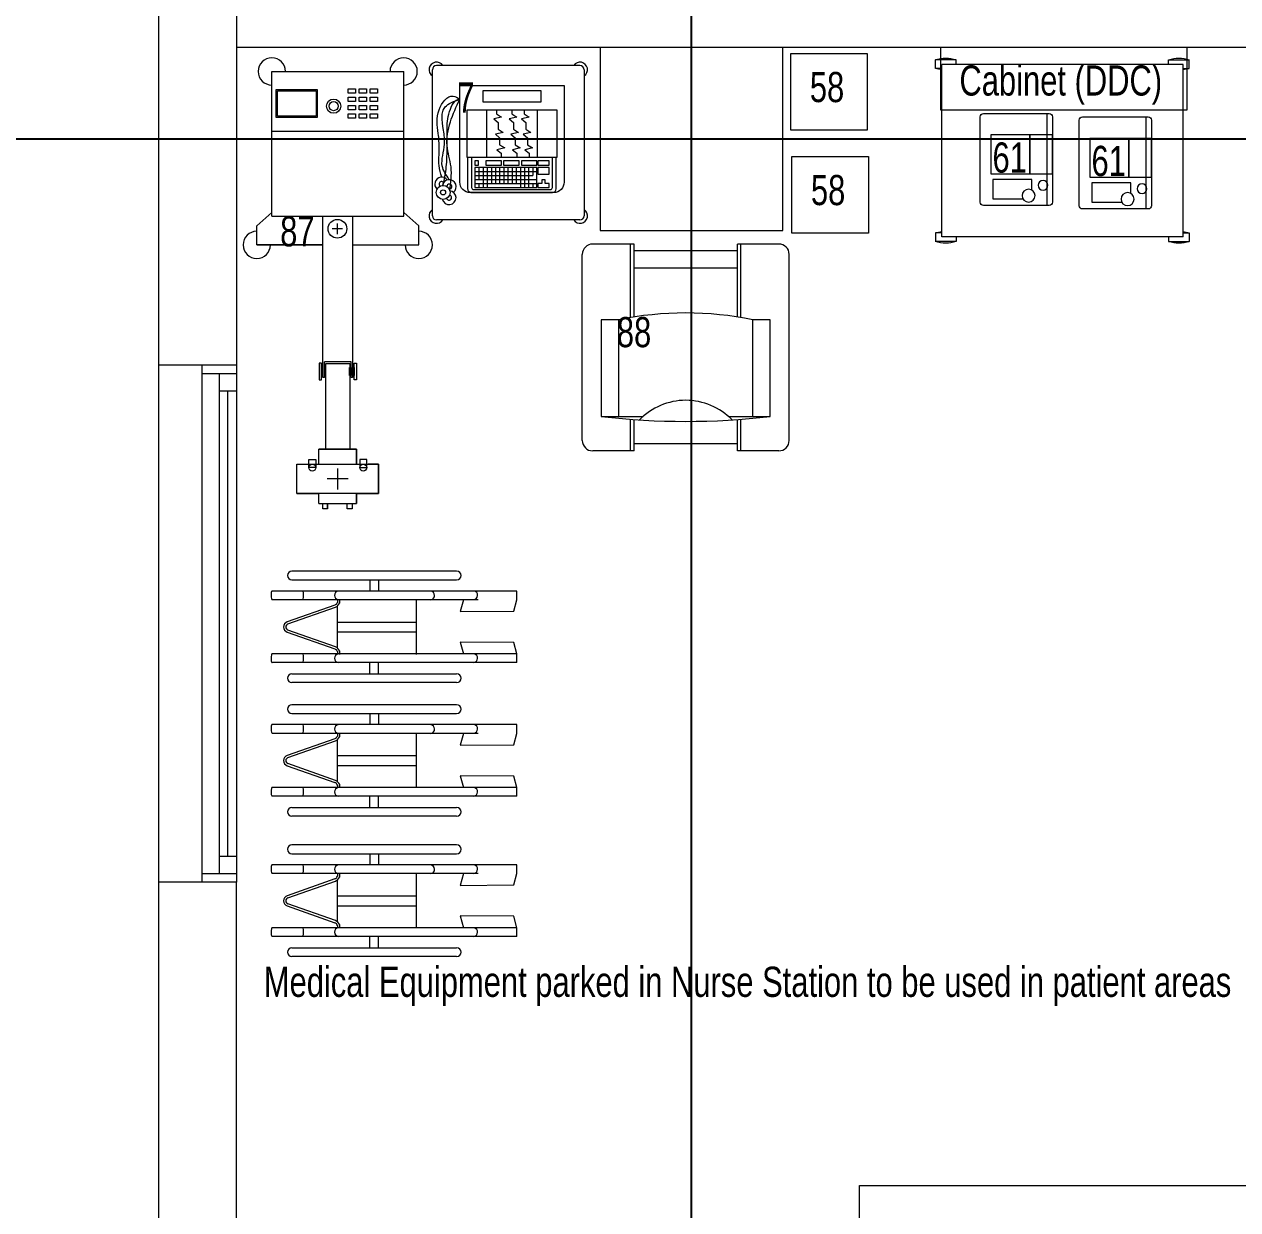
# Model space of a CAD drawing. Header units: metres. Extents: x -18745 to 220762, y -1579758 to -1356048.
# Drawn here: x 98680 to 102200, y -1407393 to -1403955 of the extents above; entities that cross this region are included whole.
import ezdxf

# ---------------------------------------------------------------- set-up
doc = ezdxf.new("R2010")
doc.units = ezdxf.units.M
doc.layers.get('0').update_dxf_attribs({"lineweight": 0})
for name, color, linetype, lineweight in [('A-100 - Copy$0$Aluminum', 8, 'Continuous', 0), ('A-100 - Copy$0$Medical Equipment and Furniture', 8, 'Continuous', 0), ('A-100 - Copy$0$Medical Equipment and Furniture1', 8, 'Continuous', 5), ('A-100 - Copy$0$Proj', 8, 'Continuous', 0), ('A-100 - Copy$0$Structure', 8, 'Continuous', 9), ('A-100 - Copy$0$Walls', 8, 'Continuous', 0)]:
    doc.layers.add(name, color=color, linetype=linetype, lineweight=lineweight)
doc.layers.add('A-100 - Copy$0$axes', color=8, linetype='Continuous')
doc.styles.add('A-100 - Copy$0$X3G_ENTITY_257CFD', font='swisscl.ttf', dxfattribs={"height": 200})

# ---------------------------------------------------------------- blocks, each defined once
blk = doc.blocks.new('A-100 - Copy$0$HF14449A-P')
at = {"layer": 'A-100 - Copy$0$Medical Equipment and Furniture1'}
for p, q in [((-0.2243775059751556, 0.05773703739666303), (-0.7026048648095866, 0.05773703739666303)), ((-0.05000000000001137, 0), (-0.7602007859651394, 0)), ((-0.7026048648095866, 0.03233703739661564), (-0.2243775059751556, 0.03233703739658722)), ((-0.4762358073185737, 0.0320502986128588), (-0.4762358073185737, -0.000295013887210871)), ((-0.4508358073185263, 0.0320502986128588), (-0.4508358073185263, -0.000295013887210871)), ((-0.05000000000001137, -0.02546865540998056), (-0.05000000000001137, 0)), ((-0.1618031039336074, -0.02540000000007581), (-0.7597345173729764, -0.02540000000004738)), ((-0.5699330887511564, -0.02494900483054607), (-0.5699330887511564, -0.03324462882810053)), ((-0.5635830887511588, -0.03462026651601491), (-0.5635830887511588, -0.02510498611283651)), ((-0.3406452755967848, -0.1836926569049808), (-0.3406452755967848, -0.02510498611283651)), ((-0.2045311156582557, -0.02540000000007581), (-0.2137922712057048, -0.05952686438314458)), ((-0.05894155976091042, -0.05841782636048265), (-0.05000000000001137, -0.02546865540998056)), ((-0.5779570220005894, -0.04094671940021044), (-0.7158036141727848, -0.08957812533429887)), ((-0.7136895064055011, -0.095565867188526), (-0.575967181945714, -0.04700435971062689)), ((-0.5708452755975486, -0.04404870821082341), (-0.5708452755975486, -0.1647392152101759)), ((-0.2137922712057048, -0.05952686438314458), (-0.05894155976091042, -0.05841782636048265)), ((-0.5708452755975486, -0.0899348521898844), (-0.3406452755967848, -0.0899348521898844)), ((-0.7158036141727848, -0.119209798086672), (-0.5779570220005894, -0.1678412040207888)), ((-0.575967181945714, -0.1617835637103724), (-0.7136895064055011, -0.1132220562324733)), ((-0.5708452755975486, -0.1188530712311149), (-0.3406452755967848, -0.1188530712311149)), ((-0.5699330887511564, -0.1755432945928987), (-0.5699330887511564, -0.1836926569049808)), ((-0.5635830887511588, -0.1836926569049808), (-0.5635830887511588, -0.1741676569049559)), ((-0.05894155976091042, -0.1493492852977454), (-0.2137922712057048, -0.1482402472750834)), ((-0.2137922712057048, -0.1482402472750834), (-0.2045312076090795, -0.1823667728243379)), ((-0.04990334317733414, -0.1826546314860309), (-0.05894155976091042, -0.1493492852977454)), ((-0.05000000000001137, -0.1826621255453631), (-0.7602007859651394, -0.1826621255453915)), ((-0.05000000000001137, -0.207767111658228), (-0.7592690704582878, -0.207767111658228)), ((-0.4762358073185737, -0.2401124241582977), (-0.4762358073185737, -0.207767111658228)), ((-0.4508358073185263, -0.2401124241582977), (-0.4508358073185263, -0.207767111658228)), ((-0.05000000000001137, -0.207767111658228), (-0.05000000000001137, -0.1826621255453631)), ((-0.7026048648095866, -0.2403991629420545), (-0.2243775059751556, -0.2403991629420545)), ((-0.2243775059751556, -0.2657991629421019), (-0.7026048648095866, -0.2657991629421019))]:
    blk.add_line(p, q, dxfattribs=at)
for centre, radius, start, end in [((-0.7026048648095866, 0.04503703739663933), 0.01270000000002967, 90, 180), ((-0.7026048648095866, 0.04503703739663933), 0.01270000000002961, 180, 270), ((-0.2243775059751556, 0.04503703739663933), 0.0127000000000296, 0, 90), ((-0.2243775059751556, 0.04503703739663933), 0.01270000000002961, 270, 0), ((-0.5660795082394543, -0.01284776864409309), 0.01270000000002961, 98.7332703848398, 261.2511914792194), ((-0.5847926271256938, -0.02579482133603506), 0.01662244002466088, 294.2819703179919, 333.3731708131584), ((-0.5847926271256938, -0.02579482133603506), 0.02297244002467565, 292.5925545036964, 337.4074454963045), ((-0.3010227585552911, -0.01288636813251287), 0.01270000000002962, 279.8277505499593, 82.5001557399116), ((-0.7105766807991927, -0.1043939617104854), 0.01571081920264343, 109.4325194380777, 250.5674805619223), ((-0.7105766807991927, -0.1043939617104854), 0.009360819202628655, 109.4228781946361, 250.5771218053669), ((-0.5847926271256938, -0.1829931020849358), 0.01662244002466079, 26.62682918684159, 65.7180296820081), ((-0.5847926271256938, -0.1829931020849358), 0.02297244002467567, 22.59255450369546, 67.40744549630367), ((-0.5660795082394543, -0.1952143569013458), 0.01270000000002957, 98.74880852078064, 261.2667296151602), ((-0.7026048648095866, -0.2530991629420782), 0.01270000000002958, 90, 180), ((-0.2243775059751556, -0.2530991629420782), 0.01270000000002959, 0, 90), ((-0.7026048648095866, -0.2530991629420782), 0.01270000000002967, 180, 270), ((-0.2243775059751556, -0.2530991629420782), 0.01270000000002961, 270, 0)]:
    blk.add_arc(centre, radius, start, end, dxfattribs=at)
for centre, major_axis, ratio, start_param, end_param in [((-0.6698250405495969, -0.0127000051048185), (-3.162756151788923e-17, 0.012697209258653), 0.07812500689761234, 3.141592653589529, 6.498141927817123), ((-0.7597345173729764, -0.01255223135598271), (-5.915017985722951e-17, 0.01270000000002961), 0.2413765849549183, 0.1526955143072228, 3.141592653589811), ((-0.1757684522076488, -0.0124800579642681), (-1.059669164413782e-16, 0.01270000000002963), 0.9645786867561409, 3.250376864358358, 6.096806715279353), ((-0.759734928211742, -0.1952146186017956), (-1.451081288490829e-05, 0.01269126610106531), 0.2416784160878545, 0.1477409326276395, 3.289333586217433), ((-0.6698250405495969, -0.1953621306501816), (3.020299524565961e-17, 0.01269720925865308), 0.07812500689761107, 3.141592653589598, 6.498141927817073), ((-0.1757684522076488, -0.1951457014914411), (-1.231854239787966e-15, 0.01270000000002964), 0.9645786867561366, 3.252899155220677, 6.098307585245313)]:
    blk.add_ellipse(centre, major_axis=major_axis, ratio=ratio, start_param=start_param, end_param=end_param, dxfattribs=at)
blk = doc.blocks.new('A-100 - Copy$0$IC.9')
at = {"layer": 'A-100 - Copy$0$Medical Equipment and Furniture1'}
for p, q in [((31.93100921220991, -23.84866390138617), (31.93100921220991, -23.42480864571269)), ((32.35900921220991, -23.41280864571269), (31.94300921220992, -23.41280864571269)), ((32.37100921220991, -23.42480864571269), (32.37100921220991, -23.84866390138617)), ((32.03313819378553, -23.67841996201236), (32.29017819378555, -23.67841996201241)), ((32.05402269378544, -23.71980526401541), (32.23395069378546, -23.71980526401546)), ((32.06601789378544, -23.70823846401538), (32.06601789378539, -23.74293886401546)), ((32.07801309378533, -23.70823846401544), (32.07801309378539, -23.76607246401554)), ((32.09000829378539, -23.70823846401535), (32.09000829378539, -23.76607246401528)), ((32.10200349378539, -23.70823846401544), (32.10200349378539, -23.7545056640156)), ((32.11399869378522, -23.70823846401544), (32.11399869378522, -23.7545056640154)), ((32.12599389378528, -23.70823846401538), (32.12599389378522, -23.75450566401551)), ((32.13798909378511, -23.70823846401538), (32.13798909378517, -23.75450566401523)), ((32.14998429378517, -23.70823846401555), (32.14998429378511, -23.75450566401534)), ((32.16197949378511, -23.70823846401544), (32.16197949378522, -23.75450566401548)), ((32.17397469378511, -23.70823846401535), (32.17397469378511, -23.75450566401534)), ((32.18596989378511, -23.70823846401544), (32.18596989378517, -23.76607246401539)), ((32.19796509378511, -23.70823846401535), (32.19796509378506, -23.76607246401539)), ((32.20996029378495, -23.70823846401549), (32.20996029378495, -23.76607246401539)), ((32.22195549378495, -23.70823846401544), (32.22195549378495, -23.7313720640154)), ((32.05402269378556, -23.73137206401535), (32.22195549378495, -23.7313720640154)), ((32.0540226937855, -23.74293886401557), (32.23395069378557, -23.74293886401546)), ((32.0540226937855, -23.75450566401548), (32.23395069378563, -23.7545056640154)), ((32.0660178937855, -23.7545056640154), (32.0660178937855, -23.76607246401548)), ((32.22195549378495, -23.7545056640154), (32.221955493785, -23.76607246401551)), ((32.35900921220991, -23.86066390138618), (31.94300921220992, -23.86066390138618))]:
    blk.add_line(p, q, dxfattribs=at)
blk.add_lwpolyline([(32.28285819378556, -23.78123596201237), (32.04045819378553, -23.78123596201237, -0.414213562373095), (32.01045819378555, -23.75123596201237), (32.01045819378555, -23.47107681617243), (32.31285819378559, -23.47107681617243), (32.31285819378559, -23.75123596201237, -0.414213562373095)], format="xyb", close=True, dxfattribs=at)
for points in [[(32.24562993178586, -23.51931305940261), (32.07768645578528, -23.51931305940261), (32.07768645578528, -23.48495281233352), (32.24562993178586, -23.48495281233352)], [(32.29285819378561, -23.5418910565152), (32.03045819378553, -23.5418910565152), (32.03045819378553, -23.67841996201238), (32.29285819378561, -23.67841996201238)], [(32.23538122862936, -23.5418910565152), (32.08793515894178, -23.5418910565152), (32.08793515894178, -23.67841996201236), (32.23538122862936, -23.67841996201236)], [(32.05402269378544, -23.70181246401543), (32.06494689378547, -23.7018124640154), (32.06494689378553, -23.68896046401542), (32.0540226937855, -23.68896046401528)], [(32.05402269378556, -23.76607246401539), (32.23395069378557, -23.76607246401548), (32.23395069378557, -23.70823846401541), (32.05402269378538, -23.70823846401544)], [(32.08615269378538, -23.70181246401549), (32.13113469378555, -23.70181246401521), (32.1311346937855, -23.68896046401542), (32.08615269378549, -23.68896046401551)], [(32.13756069378553, -23.70181246401526), (32.18254269378554, -23.70181246401549), (32.18254269378565, -23.68896046401531), (32.13756069378553, -23.68896046401537)], [(32.18896869378563, -23.70181246401543), (32.23395069378557, -23.70181246401535), (32.23395069378546, -23.68896046401531), (32.18896869378551, -23.68896046401551)], [(32.23716369378559, -23.70181246401529), (32.26929369378564, -23.70181246401535), (32.26929369378564, -23.68896046401551), (32.23716369378553, -23.68896046401537)], [(32.23716369378559, -23.72751646401537), (32.26929369378558, -23.72751646401545), (32.26929369378558, -23.70823846401535), (32.23716369378565, -23.7082384640153)], [(32.23716369378559, -23.76607246401534), (32.26929369378558, -23.76607246401539), (32.26929369378564, -23.75514826401542), (32.25836949378561, -23.7551482640153), (32.25836949378561, -23.74422406401544), (32.24808789378557, -23.7442240640155), (32.24808789378562, -23.75514826401547), (32.23716369378553, -23.75514826401533)]]:
    blk.add_lwpolyline(points, close=True, dxfattribs=at)
for points in [[(32.11674626712306, -23.5418910565152), (32.11674626712306, -23.55312414746118), (32.13129274384073, -23.56237481156856), (32.10881187438235, -23.56766111785333), (32.12137434779584, -23.57757275619181), (32.12137434779584, -23.59541360603015)], [(32.16165819378557, -23.5418910565152), (32.16165819378557, -23.55312414746118), (32.17620467050324, -23.56237481156856), (32.15372380104486, -23.56766111785333), (32.1662862744584, -23.57757275619181), (32.1662862744584, -23.59541360603015)], [(32.19741196313475, -23.5418910565152), (32.19741196313475, -23.55312414746118), (32.21195843985248, -23.56237481156856), (32.18947757039405, -23.56766111785333), (32.20204004380759, -23.57757275619181), (32.20204004380759, -23.59541360603015)], [(32.12137434779584, -23.58649318111097), (32.12137434779584, -23.59772627205695), (32.13592082451356, -23.60697693616436), (32.11343995505513, -23.61226324244913), (32.12600242846867, -23.62217488078758), (32.12600242846867, -23.64001573062592)], [(32.1662862744584, -23.58649318111097), (32.1662862744584, -23.59772627205695), (32.18083275117607, -23.60697693616436), (32.15835188171764, -23.61226324244913), (32.17091435513117, -23.62217488078758), (32.17091435513117, -23.64001573062592)], [(32.20204004380759, -23.58649318111097), (32.20204004380759, -23.59772627205695), (32.21658652052531, -23.60697693616436), (32.19410565106688, -23.61226324244913), (32.20666812448042, -23.62217488078758), (32.20666812448042, -23.64001573062592)], [(32.12600242846867, -23.63109530570676), (32.12600242846867, -23.64232839665274), (32.14054890518639, -23.65157906076013), (32.11806803572796, -23.6568653670449), (32.1306305091415, -23.66677700538338), (32.1306305091415, -23.67841996201238)], [(32.17091435513117, -23.63109530570676), (32.17091435513117, -23.64232839665274), (32.1854608318489, -23.65157906076013), (32.16297996239047, -23.6568653670449), (32.175542435804, -23.66677700538338), (32.175542435804, -23.67841996201238)], [(32.20666812448042, -23.63109530570676), (32.20666812448042, -23.64232839665274), (32.22121460119808, -23.65157906076013), (32.19873373173971, -23.6568653670449), (32.21129620515325, -23.66677700538338), (32.21129620515325, -23.67841996201238)]]:
    blk.add_lwpolyline(points, dxfattribs=at)
for points in [[(32.03313819378553, -23.67841996201236), (32.03313819378548, -23.77021996201239, 0.4142135623732891), (32.04415419378552, -23.7812359620124), (32.27916219378562, -23.78123596201235, 0.4142135623734691), (32.29017819378566, -23.77021996201233), (32.29017819378555, -23.67841996201241)], [(32.04438369378556, -23.67841996201224), (32.04438369378545, -23.76607246401539, 0.414213562373095), (32.05080969378548, -23.77249846401551), (32.2725066937856, -23.77249846401551, 0.414213562373095), (32.27893269378558, -23.76607246401539), (32.27893269378558, -23.67841996201236)]]:
    blk.add_lwpolyline(points, format="xyb", dxfattribs=at)
for radius in [0.02020037412835518, 0.007369391614687629]:
    blk.add_circle((31.96192594937924, -23.78070605433834), radius, dxfattribs=at)
for centre, radius, start, end in [((31.94300921220992, -23.42480864571269), 0.02184401728573721, 33.32239747338802, 236.6776025268943), ((32.35900921220991, -23.42480864571269), 0.02184401728573721, 303.3223974731058, 146.677602526612), ((31.94300921220992, -23.42480864571269), 0.012, 90, 180), ((32.35900921220991, -23.42480864571269), 0.012, 0, 90), ((31.95792985451271, -23.75674487071586), 0.02020037412835518, 36.58801319847039, 226.4298396665764), ((31.95792985451271, -23.75674487071586), 0.007369391614687629, 39.18351800137962, 230.7800821151149), ((31.97990837627907, -23.76406641235812), 0.02020037412835518, 306.531056733292, 170.1101918550076), ((31.97990837627907, -23.76406641235812), 0.007369391614687629, 269.7291609013587, 175.8287378496676), ((31.97924236046794, -23.79601457454564), 0.02020037412835518, 193.6255468927605, 83.41806949186697), ((31.97924236046794, -23.79601457454564), 0.007369391614687629, 196.5334988627646, 80.51011752260426), ((31.94300921220992, -23.84866390138617), 0.02184401728573721, 123.3223974731057, 326.677602526612), ((31.94300921220992, -23.84866390138617), 0.012, 180, 270), ((32.35900921220991, -23.84866390138617), 0.02184401728573721, 213.322397473388, 56.67760252689428), ((32.35900921220991, -23.84866390138617), 0.012, 270, 0)]:
    blk.add_arc(centre, radius, start, end, dxfattribs=at)
for points in [[(31.95792985451271, -23.7365444965875), (31.95032549880409, -23.70285985146134), (31.95075222426294, -23.65381586102754), (31.94787695892438, -23.60988413190094), (31.95060746170219, -23.54098066740173), (31.99088386311257, -23.50141245908048), (32.01060019978826, -23.51030313272142)], [(31.97990837627907, -23.74386603822975), (31.95945094171782, -23.70418204785082), (31.96630771763529, -23.64079670167916), (31.96802218169404, -23.53286997310477), (32.01045819378555, -23.51059940586703)], [(31.98155780537832, -23.77594734180684), (31.98484704826683, -23.70671363369991), (31.97359795755614, -23.64512172664013), (32.01045819378555, -23.51059940586703), (32.01060019978826, -23.51030313272142)]]:
    blk.add_spline(points, degree=3, dxfattribs=at)
blk.add_open_spline([(31.96192594937924, -23.76050568020997), (31.96559744590468, -23.74271138166634), (31.97642022990829, -23.6902576074898), (31.97173908958501, -23.61521641067691), (31.97523445304302, -23.55232320440797), (31.99538639805877, -23.50941739577567), (32.0104581937855, -23.51059940586703)], degree=3, knots=[0, 0, 0, 0, 54.60149237066082, 160.9534842570858, 215.6461979976567, 261.9934536385832, 261.9934536385832, 261.9934536385832, 261.9934536385832], dxfattribs=at)
blk = doc.blocks.new('A-100 - Copy$0$IC.15')
at = {"layer": 'A-100 - Copy$0$Medical Equipment and Furniture1'}
for p, q in [((39.14065646081735, -21.9512657528137), (39.10277658437076, -21.99501575281374)), ((39.19649791079314, -21.9512657528137), (39.14065646081735, -21.9512657528137)), ((39.19649791079314, -22.1432657528137), (39.19649791079337, -21.9512657528137)), ((38.69309873401676, -22.37751575281368), (38.69309873401676, -21.99501575281374)), ((39.11309873401683, -21.99501575281374), (38.69309873401676, -21.99501575281374)), ((38.86741137594981, -21.99501575281374), (38.86741137594981, -22.37751575281368)), ((39.11309873401683, -22.14326575281461), (39.11309873401683, -21.99501575281374)), ((39.91791357378224, -22.06779817599499), (39.83260124440608, -22.06779827349737)), ((39.83260124440608, -22.06779827349737), (39.83260124440699, -22.0975357140228)), ((39.91791362253412, -22.1314218199982), (39.91791357378224, -22.06779817599499)), ((39.8326012444079, -22.13142186875098), (39.78922016866954, -22.13142186875189)), ((39.7892202661692, -22.13142211250147), (39.78922026617238, -22.24110939312845)), ((39.94649547700305, -22.13142186874734), (39.91791372003399, -22.13142186874825)), ((39.94649547700647, -22.24110914937432), (39.94649547700305, -22.13142186874734)), ((39.11309873401683, -22.22926575281463), (39.11309873401683, -22.14326575281461)), ((39.11309873401683, -22.14326575281461), (39.58064526617113, -22.14326575281461)), ((39.14959873401676, -22.17204451514021), (39.14959873401676, -22.20248699048898)), ((39.5806452661709, -22.14756575281467), (39.53557634472418, -22.14756575281444)), ((39.53557634472418, -22.14756575281444), (39.53557634472418, -22.2249657528148)), ((39.5806452661709, -22.14326575281461), (39.5806452661709, -22.14756575281467)), ((39.87525748222265, -22.15581801247413), (39.87525748222265, -22.21670296317143)), ((39.94623009120755, -22.14436260734988), (39.9621464993038, -22.14436332358446)), ((39.96214591430521, -22.15850079530946), (39.94649561813526, -22.15850016899435)), ((39.9621464993038, -22.14436332358446), (39.96214591430521, -22.15850079530946)), ((39.16481997169126, -22.18726575281471), (39.13437749634249, -22.18726575281471)), ((39.90569995757119, -22.18626048782266), (39.84481500687389, -22.18626048782266)), ((39.11309873401683, -22.37751575281368), (39.11309873401683, -22.22926575281463)), ((39.5806452661709, -22.22926575281463), (39.11309873401683, -22.22926575281463)), ((39.19649791079337, -22.42126575281372), (39.19649791079314, -22.22926575281372)), ((39.19649791079314, -22.22926575281372), (39.19649791079337, -22.42126575281372)), ((39.5806452661709, -22.2249657528148), (39.53557634472418, -22.2249657528148)), ((39.5806452661709, -22.2249657528148), (39.5806452661709, -22.22926575281463)), ((39.83260124441131, -22.24110914937751), (39.78922021742255, -22.24110914937864)), ((39.83260134191096, -22.2457354176247), (39.83260134191096, -22.24110944187669)), ((39.91791372003922, -22.30472270214841), (39.91791372003718, -22.24110914937478)), ((39.94649547700647, -22.24110914937432), (39.91791372003718, -22.24110914937478)), ((39.96214313556288, -22.2296756529604), (39.94622989645313, -22.22967501611924)), ((39.96214367181142, -22.21553818123516), (39.94649547700556, -22.21553818123584)), ((39.96214367181142, -22.21553818123516), (39.96214313556288, -22.2296756529604)), ((39.8326013906626, -22.30472279965079), (39.83260139066169, -22.27498535912559)), ((39.91791372003922, -22.30472270214841), (39.8326013906626, -22.30472279965079)), ((39.11309873401683, -22.37751575281368), (38.69309873401676, -22.37751575281368)), ((39.14065646081735, -22.42126575281372), (39.10277658437121, -22.37751575281368)), ((39.19649791079314, -22.42126575281372), (39.14065646081735, -22.42126575281372))]:
    blk.add_line(p, q, dxfattribs=at)
for points in [[(39.83260124440608, -22.06779827349737), (39.91791372003195, -22.06779827349487), (39.91791372003922, -22.30472270214841), (39.83260124441313, -22.30472270215091)], [(38.75644712077155, -22.07131417890082), (38.75644712077155, -22.09250195107779), (38.7437264238547, -22.09250195107779), (38.7437264238547, -22.07131417890082)], [(38.75644712077155, -22.10286452960781), (38.75644712077155, -22.12405230178501), (38.7437264238547, -22.12405230178501), (38.7437264238547, -22.10286452960781)], [(38.78056257876642, -22.07131417890082), (38.78056257876642, -22.09250195107779), (38.76784188184956, -22.09250195107779), (38.76784188184956, -22.07131417890082)], [(38.78056257876642, -22.10286452960781), (38.78056257876642, -22.12405230178501), (38.76784188184956, -22.12405230178501), (38.76784188184956, -22.10286452960781)], [(38.80467803676129, -22.07131417890082), (38.80467803676129, -22.09250195107779), (38.79195733984443, -22.09250195107779), (38.79195733984443, -22.07131417890082)], [(38.80467803676129, -22.10286452960781), (38.80467803676129, -22.12405230178501), (38.79195733984443, -22.12405230178501), (38.79195733984443, -22.10286452960781)], [(38.82879349475616, -22.07131417890082), (38.82879349475616, -22.09250195107779), (38.8160727978393, -22.09250195107779), (38.8160727978393, -22.07131417890082)], [(38.82879349475616, -22.10286452960781), (38.82879349475616, -22.12405230178501), (38.8160727978393, -22.12405230178501), (38.8160727978393, -22.10286452960781)], [(39.84243685838146, -22.10234222137251), (39.81881641937753, -22.10234222137342), (39.81881641937798, -22.12225303693981), (39.84243685838192, -22.12244405788942)], [(38.75644712077155, -22.13441488031481), (38.75644712077155, -22.15560265249201), (38.7437264238547, -22.15560265249201), (38.7437264238547, -22.13441488031481)], [(38.78056257876642, -22.13441488031481), (38.78056257876642, -22.15560265249201), (38.76784188184956, -22.15560265249201), (38.76784188184956, -22.13441488031481)], [(38.80467803676129, -22.13441488031481), (38.80467803676129, -22.15560265249201), (38.79195733984443, -22.15560265249201), (38.79195733984443, -22.13441488031481)], [(38.82879349475616, -22.13441488031481), (38.82879349475616, -22.15560265249201), (38.8160727978393, -22.15560265249201), (38.8160727978393, -22.13441488031481)], [(39.58738884472405, -22.1320157528146), (39.58738884472405, -22.13876575281461), (39.53976384472412, -22.13876575281461), (39.53976384472412, -22.1320157528146)], [(39.57482634472399, -22.13876575281461), (39.57482634472399, -22.14326575281461), (39.55232634472418, -22.14326575281461), (39.55232634472418, -22.13876575281461)], [(39.78922026617079, -22.1514357528149), (39.78922026617079, -22.22109575281502), (39.54014526617084, -22.22109575281502), (39.54014526617084, -22.1514357528149)], [(39.57482634472399, -22.14756575281444), (39.57482634472399, -22.15206575281445), (39.55232634472418, -22.15206575281445), (39.55232634472418, -22.14756575281444)], [(39.94623009120755, -22.14436260734988), (39.96214591430476, -22.14436260734942), (39.96214591430521, -22.15850079530946), (39.94623009120801, -22.15850079531015)], [(38.82686683196266, -22.24548595136594), (38.82686683196266, -22.36456871661721), (38.74598457060074, -22.36456871661721), (38.74598457060074, -22.24548595136594)], [(39.58738884472405, -22.2405157528151), (39.58738884472405, -22.23376575281509), (39.53976384472412, -22.23376575281509), (39.53976384472412, -22.2405157528151)], [(39.57482634472399, -22.2249657528148), (39.57482634472399, -22.22046575281479), (39.55232634472418, -22.22046575281479), (39.55232634472418, -22.2249657528148)], [(39.57482634472399, -22.23376575281509), (39.57482634472399, -22.22926575281508), (39.55232634472418, -22.22926575281508), (39.55232634472418, -22.23376575281509)], [(39.94649547700556, -22.21553818123584), (39.96214313556243, -22.21553818123516), (39.96214313556288, -22.2296756529604), (39.94649547700624, -22.22967565296108)], [(38.82311683196281, -22.24923595136579), (38.82311683196281, -22.36081871661736), (38.74973457060082, -22.36081871661736), (38.74973457060082, -22.24923595136579)], [(39.84243685838601, -22.27017875427487), (39.8188164193823, -22.27017875427578), (39.81881641938185, -22.25026793870961), (39.84243685838555, -22.25007691775795)]]:
    blk.add_lwpolyline(points, close=True, dxfattribs=at)
for points in [[(39.83260134191096, -22.24110914937751), (39.78922026617238, -22.24110914937864), (39.7892202661692, -22.13142211250147), (39.8326012444079, -22.13142211250056)], [(39.91791362253412, -22.1314221124976), (39.94649547700305, -22.13142211249692)], [(39.94649547700647, -22.24110914937432), (39.91791372003718, -22.24110914937478)]]:
    blk.add_lwpolyline(points, dxfattribs=at)
for centre, radius in [((39.84243685838169, -22.11239313963119), 0.01005091825833141), ((39.8424402366204, -22.11215783763578), 0.01005091825833141), ((39.14959873401676, -22.18726575281471), 0.027123966656014), ((38.79394624359429, -22.19834828892908), 0.02063505186326802), ((38.79394624359429, -22.19834828892908), 0.01313505186326802), ((39.84243685838601, -22.26012783601641), 0.01005091825833141)]:
    blk.add_circle(centre, radius, dxfattribs=at)
for centre, start, end in [((39.19649791079314, -21.9512657528137), 270, 180), ((38.69309873401676, -21.99501575281374), 0, 270), ((38.69309873401676, -22.37751575281368), 90, 0), ((39.19649791079314, -22.42126575281372), 180, 90)]:
    blk.add_arc(centre, 0.03953529688389972, start, end, dxfattribs=at)
blk = doc.blocks.new('A-100 - Copy$0$ME11218-P')
at = {"layer": 'A-100 - Copy$0$Medical Equipment and Furniture1'}
for p, q in [((0.01499999999992951, 0.5799999999999841), (0.1349999999999909, 0.5799999999999841)), ((0.125, 0.5799999999999841), (0.125, 0.4883125618935651)), ((0.1349999999999909, 0.5799999999999841), (0.1349999999999909, 0.4890594810876223)), ((0.4350000000000023, 0.5800000000000125), (0.5550000000000068, 0.5800000000000125)), ((0.4350000000000023, 0.5800000000000125), (0.4350000000000023, 0.4890594810876223)), ((0.44500000000005, 0.5799999999999841), (0.4449999999999932, 0.4883125618935651)), ((-0.01499999999998636, 0.549999999999983), (-0.0150000000000432, 0.01000000000001933)), ((0.1349999999999909, 0.5600000000000023), (0.4350000000000023, 0.5599999999999739)), ((0.5849999999999227, 0.549999999999983), (0.5849999999999227, 0.009999999999990905)), ((0.1613316734856198, 0.4799999999999613), (0.04000000000002046, 0.4799999999999898)), ((0.04000000000002046, 0.4799999999999898), (0.04000000000002046, 0.1999999999999886)), ((0.08999999999997499, 0.4799999999999898), (0.09000000000003183, 0.1999999999999886)), ((0.5299999999999727, 0.4799999999999898), (0.4086683265143165, 0.4799999999999898)), ((0.4799999999999613, 0.1999999999999886), (0.4799999999999613, 0.4799999999999898)), ((0.5299999999999727, 0.1999999999999886), (0.5299999999999727, 0.4799999999999898)), ((0.04000000000002046, 0.1999999999999886), (0.09000000000003183, 0.1999999999999602)), ((0.1249999999999432, 0.1934183749043825), (0.1249999999999432, -0.02000000000001023)), ((0.1349999999999909, 0.1917833953973229), (0.1349999999999909, -0.02000000000001023)), ((0.4350000000000023, 0.1917833953972945), (0.4350000000000023, -0.02000000000001023)), ((0.4449999999999932, 0.1934183749043825), (0.4449999999999932, -0.02000000000001023)), ((0.4799999999999613, 0.1999999999999886), (0.5299999999999727, 0.1999999999999886)), ((0.1349999999999909, 0.05000000000001137), (0.4350000000000023, 0.04999999999998295)), ((0.1349999999999341, 0), (0.4350000000000023, 0)), ((0.01499999999998636, -0.02000000000001023), (0.1349999999999909, -0.02000000000001023)), ((0.4350000000000023, -0.02000000000001023), (0.5550000000000637, -0.02000000000001023))]:
    blk.add_line(p, q, dxfattribs=at)
for centre, radius, start, end in [((0.01499999999998636, 0.5500000000000114), 0.03, 90, 180), ((0.5550000000000068, 0.549999999999983), 0.03, 0, 90), ((0.2849999999999682, -1.58650499296084), 2.080977627446308, 83.23870720670634, 96.7612927932969), ((0.285000000000025, 0.620773040320671), 0.1873790379524683, 224.2026724167708, 315.7973275832327), ((0.285000000000025, 1.140625), 0.9606249999999923, 258.2879728291412, 281.7120271708557), ((0.01499999999992951, 0.009999999999990905), 0.03, 180, 270), ((0.5550000000000068, 0.009999999999990905), 0.03, 270, 0)]:
    blk.add_arc(centre, radius, start, end, dxfattribs=at)
blk = doc.blocks.new('A-100 - Copy$0$HF13959B-P')
for p, q in [((0.0418429454484999, 0.5135869539238059), (-0.0181570545515006, 0.5135869539238059)), ((-0.0181570545515006, 0.4885869539237381), (-0.0181570545515006, 0.5135869539238147)), ((-9e-16, 0.4999999999999992), (0, 0)), ((0.6999999999999993, 0.4999999999999992), (-9e-16, 0.4999999999999992)), ((0.0418429454484999, 0.4999999999999992), (0.0418429454484999, 0.5135869539238147)), ((0.6581570545514978, 0.5135869539238059), (0.7181570545514983, 0.5135869539238059)), ((0.6581570545514978, 0.4999999999999992), (0.6581570545514978, 0.5135869539238147)), ((0.6999999999999993, 0.4999999999999992), (0.6999999999999984, -9e-16)), ((0.7181570545514983, 0.4885869539237381), (0.7181570545514983, 0.5135869539238147)), ((-9e-16, 0.4885869539238074), (-0.0181570545515006, 0.4885869539238074)), ((0.6999999999999984, 0.4885869539238074), (0.7181570545514983, 0.4885869539238074)), ((-9e-16, 0.0114130460761901), (-0.0181570545515006, 0.0114130460761901)), ((-0.0181570545515006, 0.0114130460762594), (-0.0181570545515006, -0.0135869539238174)), ((0.6999999999999984, -9e-16), (0, 0)), ((0.6999999999999984, 0.0114130460761901), (0.7181570545514983, 0.0114130460761901)), ((0.7181570545514983, 0.0114130460762594), (0.7181570545514983, -0.0135869539238174)), ((0.0418429454484999, -0.0135869539238085), (-0.0181570545515006, -0.0135869539238085)), ((0.0418429454484999, -1.8e-15), (0.0418429454484999, -0.0135869539238174)), ((0.6581570545514978, -1.8e-15), (0.6581570545514978, -0.0135869539238174)), ((0.6581570545514978, -0.0135869539238085), (0.7181570545514983, -0.0135869539238085))]:
    blk.add_line(p, q)
for centre, radius, start, end in [((0.0118429454485005, 0.4260869539238197), 0.092499999999987, 71.07535558394585, 108.9246444160541), ((0.6881570545514971, 0.4260869539238197), 0.092499999999987, 71.07535558394585, 108.9246444160541), ((0.0118429454485005, 0.5760869539238272), 0.0925000000000189, 251.0753555839527, 262.644125202139), ((0.6881570545514971, 0.5760869539238272), 0.0925000000000189, 277.355874797861, 288.9246444160473), ((0.0118429454485005, -0.0760869539238298), 0.0925000000000189, 97.35587479786103, 108.9246444160473), ((0.6881570545514971, -0.0760869539238298), 0.0925000000000189, 71.07535558395267, 82.64412520213895), ((0.0118429454485005, 0.0739130460761777), 0.092499999999987, 251.075355583946, 288.9246444160542), ((0.6881570545514971, 0.0739130460761777), 0.092499999999987, 251.075355583946, 288.9246444160542)]:
    blk.add_arc(centre, radius, start, end)
blk = doc.blocks.new('A-100 - Copy$0$ME11129-P')
at = {"layer": 'A-100 - Copy$0$Medical Equipment and Furniture1'}
for p, q in [((0, 0.2002101148121938), (0, 0.009389882942912209)), ((0.2573101142006919, 0.209599997755106), (0.009389882942969052, 0.209599997755106)), ((0.2666999971436042, 0.009389882942855365), (0.2666999971436042, 0.2002101148122506)), ((0, 0.01599193282368105), (0.2666999971436326, 0.0159919328237379)), ((0.00938988294294063, 0), (0.2573101142006919, 0))]:
    blk.add_line(p, q, dxfattribs=at)
for points in [[(0.0620005489881521, 0.1784077759153888), (0.1746791443030702, 0.178407775915332), (0.1746791443030986, 0.0657291806004423), (0.0620005489881521, 0.0657291806004423)], [(0.0620005489881521, 0.0657291806004423), (0.1746791443030986, 0.0657291806004423), (0.1746791443030702, 0), (0.0620005489881521, 0)]]:
    blk.add_lwpolyline(points, close=True, dxfattribs=at)
blk.add_lwpolyline([(0.2218445764142416, 0.06013210406945291), (0.1911253246654212, 0.06013210406945291), (0.1911253246653928, 0.1728106993843426), (0.247464622322866, 0.1728106993843426), (0.2474646223228945, 0.08575214997813418)], dxfattribs=at)
for centre, radius in [((0.2381536156978825, 0.069443110694408), 0.0187797658858212), ((0.2080137922484369, 0.02740090515709426), 0.0140848244143659)]:
    blk.add_circle(centre, radius, dxfattribs=at)
for centre, start, end in [((0.009389882942969052, 0.2002101148122506), 90, 180), ((0.2573101142007204, 0.2002101148121938), 0, 90), ((0.00938988294294063, 0.009389882942912209), 180, 270), ((0.2573101142006919, 0.009389882942912209), 270, 0)]:
    blk.add_arc(centre, 0.0093898829429106, start, end, dxfattribs=at)
blk = doc.blocks.new('A-100 - Copy')
at = {"layer": 'A-100 - Copy$0$Aluminum'}
for p, q in [((99195.31791707873, -1404943.19004294, 2.361867224041323), (99195.31791708106, -1406443.19004294, 2.361867224041323)), ((99295.31791707873, -1404943.19004294, 2.361867224041323), (99295.31791708106, -1406443.19004294, 2.361867224041323)), ((99195.31791707873, -1404968.19004294, 2.361867224041323), (99295.31791707873, -1404968.19004294, 2.361867224041323)), ((99245.31791707873, -1404968.19004294, 2.361867224041323), (99245.31791708106, -1406418.19004294, 2.361867224041323)), ((99245.31791707873, -1405018.19004294, 2.361867224041323), (99295.31791707873, -1405018.19004294, 2.361867224041323)), ((99270.31791708106, -1406368.19004294, 2.361867224041323), (99270.31791707873, -1405018.19004294, 2.361867224041323)), ((99245.31791708106, -1406368.19004294, 2.361867224041323), (99295.31791708106, -1406368.19004294, 2.361867224041323)), ((99195.31791708106, -1406418.19004294, 2.361867224041323), (99295.31791708106, -1406418.19004294, 2.361867224041323))]:
    blk.add_line(p, q, dxfattribs=at)
at = {"layer": 'A-100 - Copy$0$axes'}
for p, q in [((100615.3196482062, -1477297.367944994, 2.361868934011637), (100615.3196482062, -1366691.830396947, 2.361868934011637)), ((178940.3176320153, -1404287.690384565, 2.361869228524742), (95748.77447586344, -1404287.690384565, 2.361869228524742))]:
    blk.add_line(p, q, dxfattribs=at)
at = {"layer": 'A-100 - Copy$0$Medical Equipment and Furniture'}
for points, elevation in [([(102052.9450592939, -1404022.689803837), (101337.9450594131, -1404022.689803837), (101337.9450594131, -1404202.689803837), (102052.9450592939, -1404202.689803837), (102052.9450592939, -1404022.689803837)], 2.361868348690776), ([(100903.3701970016, -1404039.858900617), (101125.3701968824, -1404039.858900617), (101125.3701968824, -1404261.858900617), (100903.3701970016, -1404261.858900617), (100903.3701970016, -1404039.858900617)], -2.94491372621053e-07), ([(100906.5307761771, -1404338.651745914), (101128.5307760579, -1404338.651745914), (101128.5307760579, -1404560.651745914), (100906.5307761771, -1404560.651745914), (100906.5307761771, -1404338.651745914)], -2.94491372621053e-07), ([(101102.3687772113, -1407322.689803836), (102850.3186228829, -1407322.689803836)], 2.36186863952073), ([(103550.3186228829, -1407322.689803836), (103550.3186228829, -1408022.689803836), (101102.3687772113, -1408022.689803836), (101102.3687772113, -1407322.689803836)], 2.36186863952073)]:
    blk.add_lwpolyline(points, dxfattribs=dict(at, elevation=elevation))
at = {"layer": 'A-100 - Copy$0$Proj'}
blk.add_line((99070.31791708106, -1406443.19004294, 2.361867224041323), (99070.31791707873, -1404943.19004294, 2.361867224041323), dxfattribs=at)
at = {"layer": 'A-100 - Copy$0$Structure', "elevation": 2.361868934011574}
blk.add_lwpolyline([(100350.3186228829, -1404552.689803836), (100880.3186228829, -1404552.689803836), (100880.3186228829, -1404022.689803836), (100350.3186228829, -1404022.689803836)], close=True, dxfattribs=at)
at = {"layer": 'A-100 - Copy$0$Walls'}
for p, q in [((99070.31780797755, -1404943.19004294, 2.361866340501511), (99070.31769887637, -1403353.189058712, 2.361868107581055)), ((99295.31769887637, -1403353.189058712, 2.361868107581055), (99295.31769887637, -1404943.19004294, 2.361868107581055)), ((103550.3186228829, -1404022.689803836, 2.361868934011574), (99295.31769887637, -1404022.689803836, 2.361868107581055)), ((99295.31802618084, -1404943.19004294, 2.361867224041323), (99070.31780797755, -1404943.19004294, 2.361867224041323)), ((99070.31783769885, -1409313.19004282, 2.361869523038339), (99070.3179468005, -1406443.19004294, 2.361869523038339)), ((99295.3179468005, -1406443.19004294, 2.361867224041323), (99070.3179468005, -1406443.19004294, 2.361867224041323)), ((99295.31757774157, -1409313.19004282, 2.361869523038339), (99295.31780797755, -1406443.19004294, 2.361869523038339))]:
    blk.add_line(p, q, dxfattribs=at)
at = {"layer": 'A-100 - Copy$0$Medical Equipment and Furniture', "yscale": 1000, "zscale": 1000}
for name, p, xscale, rotation in [('A-100 - Copy$0$IC.15', (121775.5086586862, -1365398.414294845, -2.944692747419708e-07), 1000, 270), ('A-100 - Copy$0$HF13959B-P', (101341.1056385883, -1404071.482649134, 2.361868348690776), -1000, 180)]:
    blk.add_blockref(name, p, dxfattribs=dict(at, xscale=xscale, rotation=rotation))
at = {"layer": 'A-100 - Copy$0$Medical Equipment and Furniture', "xscale": 1000, "yscale": 1000, "zscale": 1000}
for name, p in [('A-100 - Copy$0$IC.9', (67932.93025306123, -1380661.779618319, -2.944692747419708e-07)), ('A-100 - Copy$0$HF14449A-P', (100158.510607827, -1405598.76081361, -2.944692747419708e-07)), ('A-100 - Copy$0$HF14449A-P', (100158.510607827, -1405986.215703742, -2.944692747419708e-07)), ('A-100 - Copy$0$HF14449A-P', (100158.510607827, -1406393.040041582, -2.944692747419708e-07))]:
    blk.add_blockref(name, p, dxfattribs=at)
at = {"layer": 'A-100 - Copy$0$Medical Equipment and Furniture', "ltscale": 5000, "extrusion": (-4.192182003332378e-15, -8.551454853604889e-16, -1), "xscale": 1000.000000000002, "yscale": 1000.000000000002, "zscale": 1000.000000000002, "rotation": 270.0001913008751}
for p in [(-101662.495807016, -1404213.828908385, -2.361868347915496), (-101949.6690337311, -1404223.796520831, -2.361868347916691)]:
    blk.add_blockref('A-100 - Copy$0$ME11129-P', p, dxfattribs=at)
at = {"layer": 'A-100 - Copy$0$Medical Equipment and Furniture', "extrusion": (6.553502712713005e-15, 1.266914681304743e-09, -1), "xscale": -999.9999999999986, "yscale": 999.9999999999986, "zscale": 1000, "rotation": 180.0003354827372}
blk.add_blockref('A-100 - Copy$0$ME11218-P', (-100883.7177612046, -1404612.246863638, -0.001779456791072224), dxfattribs=at)
at = {"layer": 'A-100 - Copy$0$Medical Equipment and Furniture', "attachment_point": 2, "style": 'A-100 - Copy$0$X3G_ENTITY_257CFD'}
for s, insert, char_height in [('Cabinet (DDC)', (101686.47725972, -1404074.131381596, 2.361868937717744), 87.47307164393662), ('58', (101008.5517886663, -1404093.146181949, -2.944692747419708e-07), 87.47307164393663), ('7', (99961.46447882382, -1404123.565084661, 0.0001321362104746981), 87.47307164393663), ('61', (101538.3827842721, -1404297.651810139, 2.36200019032085), 87.47307164393663), ('61', (101825.5560109871, -1404307.619422585, 2.36200019032085), 87.47307164393663), ('58', (101011.712367842, -1404391.939027246, -2.944692747419708e-07), 87.47307164393663), ('87', (99472.11790587218, -1404511.513028862, -2.944692747419708e-07), 87.47307164393663), ('88', (100448.716638267, -1404804.027711985, -3.093977012369464e-07), 87.47307164393663)]:
    blk.add_mtext(s, dxfattribs=dict(at, insert=insert, char_height=char_height))
at = {"layer": 'A-100 - Copy$0$Medical Equipment and Furniture', "insert": (100777.971229489, -1406688.533228392, -2.944692747419708e-07), "char_height": 87.47307164393663, "width": 3260.53706408931, "attachment_point": 2, "style": 'A-100 - Copy$0$X3G_ENTITY_257CFD'}
blk.add_mtext('Medical Equipment parked in Nurse Station to be used in patient areas', dxfattribs=at)

msp = doc.modelspace()

# ---------------------------------------------------------------- block references
msp.add_blockref('A-100 - Copy', (0, 0))

doc.saveas('drawing.dxf')
